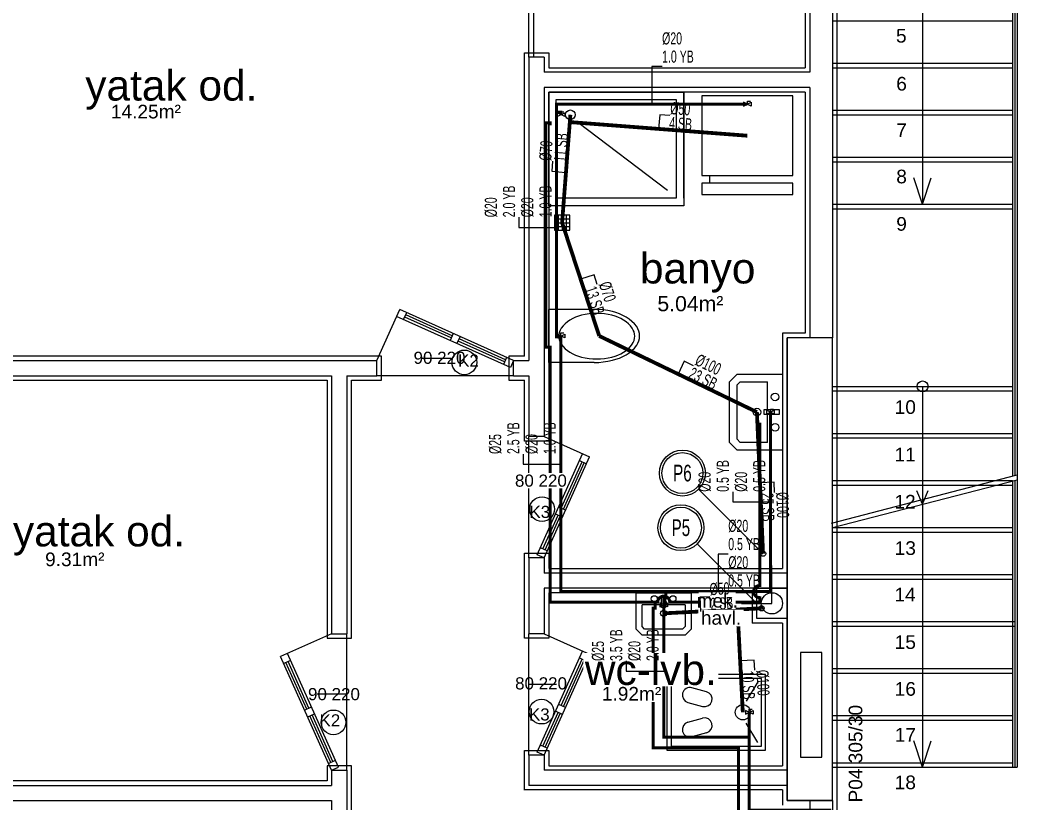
# Model space of a CAD drawing. Header units: centimetres. Extents: x -3962 to 30527, y -2 to 2802.
# Drawn here: x 13055 to 13712, y 1133 to 1649 of the extents above; entities that cross this region are included whole.
import ezdxf
from ezdxf.enums import TextEntityAlignment as Align

# ---------------------------------------------------------------- set-up
doc = ezdxf.new("R2010")
doc.units = ezdxf.units.CM
for name, pattern in [('BASMA HATTI', [31, 25, -6]), ('DASHED', [18, 12, -6]), ('PISSU HATTI', [26, 20, -6])]:
    doc.linetypes.add(name, pattern=pattern)
for name, color, linetype in [('MTY-PISSU-CAP', 211, 'CONTINUOUS'), ('MTY-PISSU-KOLON', 211, 'DASHED'), ('MTY-TEMIZSU-CAP', 101, 'CONTINUOUS'), ('MTY-VANA', 1, 'CONTINUOUS'), ('MTY-YUK-BIRIMI', 7, 'CONTINUOUS'), ('ROTAS-MIMARI', 8, 'CONTINUOUS'), ('ROTAS-MIMARI-KOLON', 8, 'CONTINUOUS'), ('ROTAS-MIMARI-YAZI', 8, 'CONTINUOUS'), ('ROTAS-PISSU-BORU-TAVANDAN', 6, 'PISSU HATTI'), ('ROTAS-PISSU-KOLONNO', 211, 'CONTINUOUS'), ('ROTAS-SICAKSU-BORU', 1, 'BASMA HATTI'), ('ROTAS-SOGUKSU-BORU', 5, 'CONTINUOUS'), ('ROTAS-TEFRIS', 15, 'CONTINUOUS')]:
    doc.layers.add(name, color=color, linetype=linetype)
doc.styles.add('ANOTATIVO', font='arial.ttf')
doc.styles.add('MTY_CAP', font='wturkce.SHX', dxfattribs={"width": 0.65, "height": 20})
doc.styles.add('MTYCAPLT', font='arial.ttf', dxfattribs={"width": 0.65, "height": 1})
doc.styles.add('ROTAS', font='arial.ttf')

# ---------------------------------------------------------------- blocks, each defined once
blk = doc.blocks.new('MTY-PIS SU CAP SB')
at = {"layer": 'MTY-PISSU-CAP'}
for p, q in [((0.833, 1.167), (0, 1.167)), ((0, 1.167), (0, 0))]:
    blk.add_line(p, q, dxfattribs=at)
at = {"layer": 'MTY-PISSU-CAP', "style": 'MTY_CAP', "width": 0.65}
blk.add_attdef('PSCP_001', (0.833, 1.29), '', height=1, dxfattribs=at)
at = {"layer": 'MTY-YUK-BIRIMI', "color": 211, "style": 'MTY_CAP', "width": 0.65}
blk.add_attdef('PS_001', (0.833, 0.066), '', height=1, dxfattribs=at)
blk = doc.blocks.new('MTY-PIS SU KOLON')
at = {"layer": 'MTY-PISSU-KOLON', "linetype": 'Continuous', "lineweight": -3}
blk.add_hatch(color=256, dxfattribs=at).paths.add_polyline_path([(-2.7, -0.1, 0.848135), (0, -0.1, -0.848135), (2.7, -0.1, 0.414214), (0, 2.6, 0.414214)])
blk.add_circle((0, 0), 3.5, dxfattribs=at)
blk = doc.blocks.new('MTY-KURESEL VANA')
at = {"layer": 'MTY-VANA'}
for p, q in [((0, 0), (0, 8)), ((0, 8), (8, 8))]:
    blk.add_line(p, q, dxfattribs=at)
blk.add_lwpolyline([(-10, 5), (-10, -5), (10, 5), (10, -5), (-10, 5)], dxfattribs=at)
at = {"layer": 'MTY-VANA', "style": 'MTYCAPLT', "width": 0.65}
blk.add_attdef('CAP', text='', height=10, dxfattribs=at).set_placement((-1.1, 0), align=Align.CENTER)
blk = doc.blocks.new('MTY-TEMIZ SU CAP MB')
at = {"layer": 'MTY-TEMIZSU-CAP'}
for p, q in [((0.833, 3.096), (0, 3.096)), ((0, 3.096), (0, 0))]:
    blk.add_line(p, q, dxfattribs=at)
at = {"layer": 'MTY-TEMIZSU-CAP', "style": 'MTY_CAP', "width": 0.65}
for tag, p in [('SOCP_001', (0.833, 4.917)), ('SCCP_001', (0.833, 1.917))]:
    blk.add_attdef(tag, p, '', height=1, dxfattribs=at)
at = {"layer": 'MTY-YUK-BIRIMI', "color": 101, "style": 'MTY_CAP', "width": 0.65}
for tag, p in [('SO_001', (0.833, 3.417)), ('SC_001', (0.833, 0.417))]:
    blk.add_attdef(tag, p, '', height=1, dxfattribs=at)
blk = doc.blocks.new('MTY-KOLON NO PIS SU')
at = {"color": 6, "linetype": 'Continuous', "ltscale": 100}
blk.add_circle((0, 0), 27.5, dxfattribs=at)
at = {"color": 7, "linetype": 'Continuous', "ltscale": 100}
blk.add_circle((0, 0), 24.5, dxfattribs=at)
at = {"style": 'ANOTATIVO', "width": 0.65}
blk.add_attdef('K', text='', height=20, dxfattribs=at).set_placement((0, 0), align=Align.MIDDLE_CENTER)

msp = doc.modelspace()

# ---------------------------------------------------------------- linework, layer by layer
at = {"layer": 'ROTAS-MIMARI'}
for p, q in [((13650.07, 1774.24), (13650.07, 1527.24)), ((13709.32, 1774.24), (13709.32, 1348.07)), ((13710.82, 1774.24), (13710.82, 1348.46)), ((13712.32, 1774.24), (13712.32, 1345.75)), ((13575.82, 1689.24), (13575.82, 1614.24)), ((13590.82, 1689.24), (13590.82, 1439.24)), ((13593.82, 1474.24), (13593.82, 1689.24)), ((13572.82, 1686.24), (13572.82, 1617.24)), ((13390.82, 1624.1), (13390.82, 1670.92)), ((13393.82, 1670.92), (13393.82, 1624.1)), ((13590.82, 1648.24), (13709.32, 1648.24)), ((13387.82, 1427.24), (13387.82, 1627.1)), ((13387.82, 1627.1), (13403.82, 1627.1)), ((13390.82, 1624.1), (13390.82, 1424.24)), ((13400.82, 1624.1), (13390.82, 1624.1)), ((13393.82, 1624.1), (13390.82, 1624.1)), ((13400.82, 1624.1), (13400.82, 1614.24)), ((13403.82, 1627.1), (13403.82, 1617.24)), ((13403.82, 1617.24), (13572.82, 1617.24)), ((13590.82, 1620.24), (13709.32, 1620.24)), ((13590.82, 1617.24), (13709.32, 1617.24)), ((13575.82, 1614.24), (13400.82, 1614.24)), ((13575.82, 1604.24), (13400.82, 1604.24)), ((13400.82, 1604.24), (13400.82, 1374.24)), ((13575.82, 1604.24), (13575.82, 1439.24)), ((13572.82, 1601.24), (13403.82, 1601.24)), ((13403.82, 1601.24), (13403.82, 1371.24)), ((13492.82, 1531.24), (13492.82, 1601.24)), ((13572.82, 1601.24), (13572.82, 1442.24)), ((13590.82, 1589.24), (13709.32, 1589.24)), ((13590.82, 1586.24), (13709.32, 1586.24)), ((13590.82, 1558.24), (13709.32, 1558.24)), ((13590.82, 1555.24), (13709.32, 1555.24)), ((13650.07, 1527.24), (13644.34, 1544.76)), ((13650.07, 1527.24), (13655.81, 1544.76)), ((13590.82, 1527.24), (13709.32, 1527.24)), ((13590.82, 1524.24), (13709.32, 1524.24)), ((13417.63, 1520.1), (13407.63, 1520.1)), ((13407.63, 1520.1), (13407.63, 1510.1)), ((13407.63, 1517.63), (13417.63, 1517.63)), ((13410.09, 1520.1), (13410.09, 1510.1)), ((13412.71, 1520.1), (13412.71, 1510.1)), ((13415.33, 1520.1), (13415.33, 1510.1)), ((13417.63, 1510.1), (13417.63, 1520.1)), ((13407.63, 1515.1), (13417.63, 1515.1)), ((13407.63, 1512.57), (13417.63, 1512.57)), ((13407.63, 1510.1), (13417.63, 1510.1)), ((13593.82, 1414.24), (13593.82, 1474.24)), ((13290.58, 1424.24), (13305.7, 1457.88)), ((13378.53, 1419.68), (13303.65, 1453.32)), ((13380.58, 1424.24), (13305.7, 1457.88)), ((13308.21, 1451.27), (13310.26, 1455.83)), ((13339.54, 1439.16), (13308.94, 1452.91)), ((13340.19, 1440.6), (13309.59, 1454.35)), ((13433.7, 1457.98), (13403.77, 1457.98)), ((13403.77, 1457.98), (13403.77, 1422.94)), ((13340.86, 1442.08), (13338.81, 1437.52)), ((13345.42, 1440.03), (13343.37, 1435.47)), ((13375.35, 1424.8), (13344.75, 1438.55)), ((13557.82, 1442.24), (13557.82, 1287.24)), ((13572.82, 1442.24), (13557.82, 1442.24)), ((13374.7, 1423.36), (13344.1, 1437.11)), ((13293.58, 1427.24), (12933.82, 1427.24)), ((13293.58, 1411.24), (13293.58, 1427.24)), ((13320.33, 1425.87), (13339.65, 1425.87)), ((13376.02, 1426.29), (13373.97, 1421.72)), ((13387.82, 1427.24), (13377.58, 1427.24)), ((13377.58, 1427.24), (13377.58, 1411.24)), ((12930.82, 1424.24), (13290.58, 1424.24)), ((13290.58, 1414.24), (13290.58, 1424.24)), ((13380.58, 1424.24), (13378.53, 1419.68)), ((13380.58, 1424.24), (13390.82, 1424.24)), ((13380.58, 1414.24), (13380.58, 1424.24)), ((13433.7, 1422.98), (13403.81, 1422.98)), ((12930.82, 1414.24), (13260.82, 1414.24)), ((13260.82, 1414.24), (13260.82, 1244.24)), ((13270.82, 1414.24), (13290.58, 1414.24)), ((13270.82, 1414.24), (13270.82, 1244.24)), ((13380.58, 1414.24), (13290.58, 1414.24)), ((13380.58, 1414.24), (13390.82, 1414.24)), ((13390.82, 1414.24), (13390.82, 1374.24)), ((13593.82, 1189.24), (13593.82, 1414.24)), ((12933.82, 1411.24), (13257.82, 1411.24)), ((13257.82, 1411.24), (13257.82, 1241.24)), ((13273.82, 1241.24), (13273.82, 1411.24)), ((13273.82, 1411.24), (13293.58, 1411.24)), ((13377.58, 1411.24), (13387.82, 1411.24)), ((13387.82, 1371.24), (13387.82, 1411.24)), ((13590.82, 1407.24), (13709.32, 1407.24)), ((13650.07, 1407.24), (13650.07, 1329.6)), ((13590.82, 1404.24), (13709.32, 1404.24)), ((13400.82, 1374.24), (13390.82, 1374.24)), ((13390.82, 1294.24), (13390.82, 1374.24)), ((13400.82, 1374.24), (13430.73, 1360.8)), ((13590.82, 1376.24), (13709.32, 1376.24)), ((13590.82, 1373.24), (13709.32, 1373.24)), ((13403.82, 1371.24), (13387.82, 1371.24)), ((13396.26, 1296.29), (13426.17, 1362.85)), ((13400.82, 1294.24), (13430.73, 1360.8)), ((13412.01, 1326.95), (13425.76, 1357.55)), ((13413.45, 1326.3), (13427.2, 1356.9)), ((13424.12, 1358.29), (13428.68, 1356.24)), ((13590.07, 1317.14), (13712.32, 1348.85)), ((13408.94, 1345.49), (13390.82, 1345.49)), ((13590.82, 1314.24), (13712.32, 1345.75)), ((13590.82, 1345.24), (13709.32, 1345.24)), ((13590.82, 1342.24), (13709.32, 1342.24)), ((13709.32, 1345.24), (13709.32, 1156.24)), ((13710.82, 1345.36), (13710.82, 1156.24)), ((13712.32, 1345.75), (13712.32, 1156.24)), ((13650.07, 1329.6), (13646.21, 1338.51)), ((13650.07, 1329.6), (13653.72, 1338.57)), ((13414.93, 1325.64), (13410.37, 1327.69)), ((13650.07, 1329.6), (13650.07, 1156.24)), ((13399.95, 1300.11), (13409.96, 1322.39)), ((13401.39, 1299.46), (13411.4, 1321.74)), ((13412.89, 1321.08), (13408.32, 1323.13)), ((13590.82, 1314.24), (13709.32, 1314.24)), ((13590.82, 1311.24), (13709.32, 1311.24)), ((13402.87, 1298.8), (13398.31, 1300.85)), ((13387.82, 1241.24), (13387.82, 1297.24)), ((13387.82, 1297.24), (13403.82, 1297.24)), ((13390.82, 1294.24), (13390.82, 1244.24)), ((13400.82, 1294.24), (13390.82, 1294.24)), ((13400.82, 1294.24), (13396.26, 1296.29)), ((13400.82, 1294.24), (13400.82, 1284.24)), ((13403.82, 1297.24), (13403.82, 1287.24)), ((13550.82, 1264.24), (13550.82, 1289.24)), ((13560.82, 1284.24), (13400.82, 1284.24)), ((13403.82, 1287.24), (13557.82, 1287.24)), ((13590.82, 1283.24), (13709.32, 1283.24)), ((13590.82, 1280.24), (13709.32, 1280.24)), ((13560.82, 1274.24), (13400.82, 1274.24)), ((13400.82, 1274.24), (13400.82, 1244.24)), ((13537.82, 1271.24), (13403.82, 1271.24)), ((13403.82, 1271.24), (13403.82, 1241.24)), ((13461.34, 1271.24), (13497.6, 1271.24)), ((13461.34, 1247.24), (13461.34, 1271.24)), ((13478.13, 1261.41), (13478.13, 1269.41)), ((13478.13, 1269.41), (13480.81, 1269.41)), ((13480.81, 1269.41), (13480.81, 1261.41)), ((13497.6, 1271.24), (13497.6, 1247.24)), ((13537.82, 1271.24), (13537.82, 1251.24)), ((13540.82, 1274.24), (13560.82, 1274.24)), ((13540.82, 1254.24), (13540.82, 1274.24)), ((13560.82, 1274.24), (13560.82, 1254.24)), ((13478.13, 1263.24), (13465.34, 1263.24)), ((13465.34, 1248.89), (13465.34, 1263.24)), ((13480.81, 1261.41), (13478.13, 1261.41)), ((13493.6, 1263.24), (13480.81, 1263.24)), ((13493.6, 1263.24), (13493.6, 1248.89)), ((13530.82, 1264.24), (13550.82, 1264.24)), ((13466.99, 1247.24), (13465.34, 1248.89)), ((13493.6, 1248.89), (13491.94, 1247.24)), ((13557.82, 1251.24), (13537.82, 1251.24)), ((13560.82, 1254.24), (13540.82, 1254.24)), ((13557.82, 1251.24), (13557.82, 1212.24)), ((13590.82, 1252.24), (13710.82, 1252.24)), ((13590.82, 1249.24), (13710.82, 1249.24)), ((13260.82, 1244.24), (13227.18, 1229.12)), ((13260.82, 1244.24), (13270.82, 1244.24)), ((13270.82, 1154.24), (13270.82, 1244.24)), ((13400.82, 1244.24), (13390.82, 1244.24)), ((13390.82, 1164.24), (13390.82, 1244.24)), ((13400.82, 1244.24), (13430.73, 1230.8)), ((13465.34, 1243.24), (13461.34, 1247.24)), ((13493.6, 1243.24), (13465.34, 1243.24)), ((13491.94, 1247.24), (13466.99, 1247.24)), ((13497.6, 1247.24), (13493.6, 1243.24)), ((13257.82, 1241.24), (13273.82, 1241.24)), ((13403.82, 1241.24), (13387.82, 1241.24)), ((13260.82, 1154.24), (13227.18, 1229.12)), ((13265.39, 1156.29), (13231.74, 1231.17)), ((13396.26, 1166.29), (13426.17, 1232.85)), ((13400.82, 1164.24), (13430.73, 1230.8)), ((13424.12, 1228.29), (13428.68, 1226.24)), ((13233.79, 1226.61), (13229.23, 1224.56)), ((13244.46, 1194.62), (13230.71, 1225.22)), ((13245.9, 1195.27), (13232.15, 1225.87)), ((13412.01, 1196.95), (13425.76, 1227.55)), ((13413.45, 1196.3), (13427.2, 1226.9)), ((13481.67, 1217.46), (13481.67, 1167.46)), ((13546.67, 1217.46), (13481.67, 1217.46)), ((13546.67, 1167.46), (13546.67, 1217.46)), ((13590.82, 1221.24), (13709.32, 1221.24)), ((13590.82, 1218.24), (13709.32, 1218.24)), ((13408.96, 1210.86), (13390.85, 1210.86)), ((13484.46, 1214.68), (13484.46, 1170.24)), ((13543.89, 1214.68), (13484.46, 1214.68)), ((13507.8, 1205.99), (13498.14, 1208.58)), ((13541.67, 1212.46), (13533.9, 1199.71)), ((13543.89, 1170.24), (13543.89, 1214.68)), ((13557.82, 1212.24), (13557.82, 1157.26)), ((13251.25, 1204.52), (13270.82, 1204.52)), ((13242.98, 1193.96), (13247.54, 1196.01)), ((13414.93, 1195.64), (13410.37, 1197.69)), ((13495.55, 1198.92), (13505.21, 1196.34)), ((13245.03, 1189.4), (13249.59, 1191.45)), ((13260.26, 1159.46), (13246.51, 1190.06)), ((13261.7, 1160.11), (13247.95, 1190.71)), ((13399.95, 1170.11), (13409.96, 1192.39)), ((13401.39, 1169.46), (13411.4, 1191.74)), ((13412.89, 1191.08), (13408.32, 1193.13)), ((13590.82, 1190.24), (13709.32, 1190.24)), ((13593.82, 1134.24), (13593.82, 1189.24)), ((13495.55, 1185.99), (13505.21, 1188.58)), ((13541.67, 1172.46), (13533.9, 1185.28)), ((13590.82, 1187.24), (13709.32, 1187.24)), ((13507.8, 1178.92), (13498.14, 1176.34)), ((13402.87, 1168.8), (13398.31, 1170.85)), ((13484.46, 1170.24), (13543.89, 1170.24)), ((13650.07, 1156.24), (13644.34, 1173.76)), ((13650.07, 1156.24), (13655.81, 1173.76)), ((13387.82, 1141.24), (13387.82, 1167.24)), ((13387.82, 1167.24), (13403.82, 1167.24)), ((13390.82, 1164.24), (13390.82, 1144.24)), ((13400.82, 1164.24), (13390.82, 1164.24)), ((13400.82, 1164.24), (13396.26, 1166.29)), ((13400.82, 1164.24), (13400.82, 1154.24)), ((13403.82, 1167.24), (13403.82, 1157.24)), ((13481.67, 1167.46), (13546.67, 1167.46)), ((13273.82, 1157.24), (13257.82, 1157.24)), ((13257.82, 1157.24), (13257.82, 1152.24)), ((13258.78, 1158.8), (13263.34, 1160.85)), ((13260.82, 1154.24), (13265.39, 1156.29)), ((13273.82, 1149.24), (13273.82, 1157.24)), ((13403.82, 1157.26), (13557.82, 1157.26)), ((13590.82, 1159.24), (13709.32, 1159.24)), ((13590.82, 1156.24), (13710.82, 1156.24)), ((13709.32, 1156.24), (13712.32, 1156.24)), ((13709.32, 1156.24), (13712.32, 1156.24)), ((13257.82, 1152.24), (13257.82, 1147.24)), ((13260.82, 1154.24), (13260.82, 1144.24)), ((13260.82, 1154.24), (13270.82, 1154.24)), ((13270.82, 1154.24), (13270.82, 1124.24)), ((13560.82, 1154.26), (13400.82, 1154.26)), ((12935.82, 1144.24), (13260.82, 1144.24)), ((13257.82, 1147.24), (12938.82, 1147.24)), ((13273.82, 1134.24), (13273.82, 1149.24)), ((13560.82, 1144.26), (13390.82, 1144.26)), ((13557.82, 1141.26), (13387.82, 1141.26)), ((13557.82, 1141.26), (13557.82, 1131.24)), ((12935.82, 1134.24), (13260.82, 1134.24)), ((13260.82, 1134.24), (13260.82, 1124.24)), ((13273.82, 1121.24), (13273.82, 1134.24)), ((13575.82, 1134.24), (13575.82, 1104.24)), ((13590.82, 1134.24), (13590.82, 1104.24)), ((13593.82, 1101.24), (13593.82, 1134.24))]:
    msp.add_line(p, q, dxfattribs=at)
for points in [[(13403.82, 1601.24), (13492.82, 1601.24), (13492.82, 1526.24), (13403.82, 1526.24), (13403.82, 1601.24)], [(13408.82, 1596.24), (13487.82, 1596.24), (13487.82, 1531.24), (13408.82, 1531.24), (13408.82, 1596.24)], [(13564.66, 1598.61), (13504.66, 1598.61), (13504.66, 1546.26), (13564.66, 1546.26), (13564.66, 1598.61)], [(13482.09, 1536.24), (13423.09, 1581.24)], [(13509.66, 1546.26), (13509.66, 1541.26)], [(13564.66, 1541.26), (13504.66, 1541.26), (13504.66, 1533.61), (13564.66, 1533.61), (13564.66, 1541.26)], [(13425.44, 1454.09), (13423.44, 1453.51), (13421.5, 1452.79), (13419.61, 1451.92), (13417.78, 1450.92)], [(13435.46, 1455.31), (13432.93, 1455.24), (13430.41, 1455.01), (13427.92, 1454.62), (13425.44, 1454.09)], [(13445.74, 1456.54), (13442.77, 1457.17), (13439.76, 1457.62), (13436.74, 1457.89), (13433.7, 1457.98)], [(13445.48, 1454.09), (13443, 1454.62), (13440.5, 1455.01), (13437.99, 1455.24), (13435.46, 1455.31)], [(13453.14, 1450.92), (13451.31, 1451.92), (13449.42, 1452.79), (13447.48, 1453.51), (13445.48, 1454.09)], [(13454.91, 1452.85), (13452.73, 1454.02), (13450.46, 1455.03), (13448.13, 1455.87), (13445.74, 1456.54)], [(13461.75, 1446.6), (13460.3, 1448.43), (13458.66, 1450.09), (13456.87, 1451.57), (13454.91, 1452.85)], [(13412.11, 1445.59), (13411.4, 1444.38), (13410.88, 1443.08), (13410.57, 1441.72), (13410.46, 1440.31)], [(13417.78, 1450.92), (13416.16, 1449.82), (13414.66, 1448.56), (13413.3, 1447.15), (13412.11, 1445.59)], [(13458.81, 1445.59), (13457.61, 1447.15), (13456.26, 1448.56), (13454.76, 1449.82), (13453.14, 1450.92)], [(13460.46, 1440.31), (13460.35, 1441.72), (13460.04, 1443.08), (13459.52, 1444.38), (13458.81, 1445.59)], [(13463.7, 1440.48), (13463.57, 1442.11), (13463.2, 1443.69), (13462.59, 1445.2), (13461.75, 1446.6)], [(13410.46, 1440.31), (13410.57, 1438.91), (13410.88, 1437.55), (13411.4, 1436.25), (13412.11, 1435.03)], [(13458.81, 1435.03), (13459.52, 1436.25), (13460.04, 1437.55), (13460.35, 1438.91), (13460.46, 1440.31)], [(13461.75, 1434.35), (13462.59, 1435.76), (13463.2, 1437.26), (13463.57, 1438.85), (13463.7, 1440.48)], [(13590.82, 1439.24), (13560.82, 1439.24)], [(13560.82, 1134.24), (13560.82, 1439.24)], [(13590.82, 1134.24), (13590.82, 1439.24)], [(13412.11, 1435.03), (13413.3, 1433.48), (13414.66, 1432.07), (13416.16, 1430.8), (13417.78, 1429.71)], [(13453.14, 1429.71), (13454.76, 1430.8), (13456.26, 1432.07), (13457.61, 1433.48), (13458.81, 1435.03)], [(13454.91, 1428.1), (13456.87, 1429.39), (13458.66, 1430.86), (13460.3, 1432.52), (13461.75, 1434.35)], [(13417.78, 1429.71), (13419.61, 1428.7), (13421.5, 1427.84), (13423.44, 1427.12), (13425.44, 1426.54)], [(13425.44, 1426.54), (13427.92, 1426), (13430.41, 1425.62), (13432.93, 1425.39), (13435.46, 1425.31)], [(13435.46, 1425.31), (13437.99, 1425.39), (13440.5, 1425.62), (13443, 1426), (13445.48, 1426.54)], [(13445.48, 1426.54), (13447.48, 1427.12), (13449.42, 1427.84), (13451.31, 1428.7), (13453.14, 1429.71)], [(13445.74, 1424.41), (13448.13, 1425.08), (13450.46, 1425.92), (13452.73, 1426.93), (13454.91, 1428.1)], [(13433.7, 1422.98), (13436.74, 1423.07), (13439.76, 1423.34), (13442.77, 1423.79), (13445.74, 1424.41)], [(13557.92, 1415.27), (13557.92, 1365.27), (13527.92, 1365.27), (13522.92, 1370.27), (13522.92, 1410.27), (13527.92, 1415.27), (13557.92, 1415.27)], [(13547.92, 1370.27), (13529.99, 1370.27), (13527.92, 1372.35), (13527.92, 1408.2), (13529.99, 1410.27), (13547.92, 1410.27)], [(13547.92, 1392.08), (13547.92, 1410.27)], [(13555.64, 1388.73), (13545.64, 1388.73), (13545.64, 1392.08), (13555.64, 1392.08), (13555.64, 1388.73)], [(13547.92, 1370.27), (13547.92, 1388.73)], [(13498.14, 1208.58), (13497.17, 1208.74), (13496.19, 1208.71), (13495.24, 1208.49), (13494.34, 1208.08), (13493.54, 1207.51), (13492.88, 1206.8), (13492.36, 1205.97), (13492.01, 1205.05)], [(13492.01, 1205.05), (13491.89, 1203.07), (13492.51, 1201.25), (13493.77, 1199.81), (13495.55, 1198.92)], [(13505.21, 1196.34), (13507.19, 1196.21), (13509, 1196.83), (13510.45, 1198.09), (13511.33, 1199.87), (13511.46, 1201.85), (13510.83, 1203.67), (13509.58, 1205.11), (13507.8, 1205.99)], [(13495.55, 1185.99), (13493.77, 1185.11), (13492.51, 1183.67), (13491.89, 1181.85), (13492.01, 1179.87)], [(13507.8, 1178.92), (13509.58, 1179.81), (13510.83, 1181.25), (13511.46, 1183.07), (13511.33, 1185.05), (13510.45, 1186.83), (13509, 1188.08), (13507.19, 1188.71), (13505.21, 1188.58)], [(13492.01, 1179.87), (13492.36, 1178.95), (13492.88, 1178.12), (13493.54, 1177.41), (13494.34, 1176.83), (13495.24, 1176.43), (13496.19, 1176.21), (13497.17, 1176.18), (13498.14, 1176.34)], [(13590.82, 1134.24), (13560.82, 1134.24)]]:
    msp.add_lwpolyline(points, dxfattribs=at)
for centre, radius in [((13418.09, 1586.24), 3.16), ((13348.25, 1423.03), 8.14), ((13650.07, 1407.24), 3.6), ((13552.92, 1400.27), 2.52), ((13540.96, 1390.27), 2.52), ((13552.92, 1380.27), 2.52), ((13399.42, 1326.36), 8.14), ((13473.34, 1267.24), 2.02), ((13485.6, 1267.24), 2.02), ((13550.82, 1264.24), 7), ((13479.57, 1257.67), 2.02), ((13399.08, 1192.9), 8.14), ((13531.67, 1192.46), 5), ((13262.03, 1185.82), 8.14)]:
    msp.add_circle(centre, radius, dxfattribs=at)
at = {"layer": 'ROTAS-MIMARI-KOLON'}
for points in [[(13590.82, 1439.24), (13560.82, 1439.24), (13560.82, 1134.24), (13590.82, 1134.24), (13590.82, 1439.24)], [(13583.63, 1162.84), (13583.63, 1231.81), (13569.66, 1231.81), (13569.66, 1162.84), (13583.63, 1162.84)]]:
    msp.add_lwpolyline(points, dxfattribs=at)
at = {"layer": 'ROTAS-PISSU-BORU-TAVANDAN', "const_width": 2.5}
for points in [[(13418.09, 1586.24), (13417.72, 1581.42)], [(13417.72, 1581.42), (13412.63, 1515.1)], [(13534.66, 1572.43), (13417.72, 1581.42)], [(13412.63, 1515.1), (13437.08, 1440.48)], [(13437.08, 1440.48), (13540.96, 1390.27)], [(13540.96, 1390.27), (13545, 1297)], [(13479.57, 1257.67), (13528.17, 1260.18)], [(13528.17, 1260.18), (13544, 1261)], [(13531.67, 1192.46), (13528.17, 1260.18)]]:
    msp.add_lwpolyline(points, dxfattribs=at)
at = {"layer": 'ROTAS-PISSU-KOLONNO'}
for p, q in [((13542.17, 1299.83), (13502.57, 1339.43)), ((13541.17, 1263.83), (13501.57, 1303.43))]:
    msp.add_line(p, q, dxfattribs=at)
at = {"layer": 'ROTAS-SICAKSU-BORU', "const_width": 2}
for points in [[(13474, 1265), (13404.83, 1265), (13404.83, 1433), (13402, 1433), (13402, 1577), (13402, 1581), (13404.83, 1581), (13404.83, 1579.24)], [(13542.83, 1348.4), (13542.83, 1383.28)], [(13474, 1265), (13475.57, 1265), (13475.71, 1266.04), (13476.11, 1267), (13476.74, 1267.83), (13477.57, 1268.46), (13478.53, 1268.86), (13479.57, 1269), (13480.61, 1268.86), (13481.57, 1268.46), (13482.4, 1267.83), (13483.03, 1267), (13483.43, 1266.04), (13483.57, 1265), (13542.83, 1265), (13542.83, 1268), (13541.79, 1268.14), (13540.82, 1268.54), (13540, 1269.18), (13539.36, 1270), (13538.96, 1270.97), (13538.83, 1272), (13538.96, 1273.04), (13539.36, 1274), (13540, 1274.83), (13540.82, 1275.47), (13541.79, 1275.87), (13542.83, 1276), (13542.83, 1346.08)], [(13528.89, 1121), (13528.89, 1169), (13472.57, 1169), (13472.57, 1256.24), (13472.57, 1261), (13474, 1261), (13474, 1265)]]:
    msp.add_lwpolyline(points, dxfattribs=at)
at = {"layer": 'ROTAS-SOGUKSU-BORU', "const_width": 2}
for points in [[(13409, 1588), (13409, 1593.24), (13534.67, 1593.24)], [(13409, 1588), (13411.82, 1588), (13411.82, 1586.24)], [(13411.82, 1440), (13409, 1440), (13409, 1584), (13409, 1588)], [(13411.82, 1440), (13411.82, 1440.48)], [(13411.82, 1440), (13411.82, 1272), (13481, 1272)], [(13481, 1272), (13549.82, 1272), (13549.82, 1390.27)], [(13535.89, 1176), (13479.57, 1176), (13479.57, 1263.24), (13479.57, 1268), (13481, 1268), (13481, 1272)], [(13535.89, 1176), (13535.89, 1192.46)], [(13589, 1044), (13589, 1128), (13535.89, 1128), (13535.89, 1176)]]:
    msp.add_lwpolyline(points, dxfattribs=at)

# ---------------------------------------------------------------- block references
at = {"layer": 'ROTAS-PISSU-KOLONNO'}
ref = msp.add_blockref('MTY-KOLON NO PIS SU', (13491.88, 1350.12), dxfattribs=dict(at, xscale=0.55, yscale=0.55))
ref.add_attrib('K', 'P6', dxfattribs={"height": 11, "style": 'ANOTATIVO', "width": 0.65}).set_placement((13491.88, 1350.12), align=Align.MIDDLE_CENTER)
ref = msp.add_blockref('MTY-KOLON NO PIS SU', (13490.88, 1314.12), dxfattribs=dict(at, xscale=0.55, yscale=0.55))
ref.add_attrib('K', 'P5', dxfattribs={"height": 11, "style": 'ANOTATIVO', "width": 0.65}).set_placement((13490.88, 1314.12), align=Align.MIDDLE_CENTER)
at = {"layer": 'ROTAS-TEFRIS'}
ref = msp.add_blockref('MTY-TEMIZ SU CAP MB', (13471.83, 1593.24), dxfattribs=dict(at, xscale=8, yscale=8))
ref.add_attrib('SO_001', '1.0 YB', (13478.5, 1620.57), dxfattribs={"color": 101, "height": 8, "style": 'MTY_CAP', "width": 0.65})
ref.add_attrib('SOCP_001', 'Ø20', (13478.5, 1632.57), dxfattribs={"height": 8, "style": 'MTY_CAP', "width": 0.65})
ref = msp.add_blockref('MTY-PIS SU CAP SB', (13476.19, 1576.92), dxfattribs=dict(at, xscale=8, yscale=8, rotation=-4.392046349340035))
ref.add_attrib('PSCP_001', 'Ø50', (13483.63, 1586.7), dxfattribs={"height": 8, "rotation": 355.60795, "style": 'MTY_CAP', "width": 0.65})
ref.add_attrib('PS_001', '4 SB', (13482.88, 1576.94), dxfattribs={"color": 211, "height": 8, "rotation": 355.60795, "style": 'MTY_CAP', "width": 0.65})
for name, p, xscale, yscale in [('MTY-KURESEL VANA', (13534.66, 1593.24), 0.25, 0.25), ('MTY-KURESEL VANA', (13411.82, 1586.24), 0.25, 0.25), ('MTY-KURESEL VANA', (13411.82, 1440.48), 0.25, 0.25), ('MTY-KURESEL VANA', (13549.82, 1390.27), 0.25, 0.25), ('MTY-PIS SU KOLON', (13545, 1297), 0.5, 0.5), ('MTY-KURESEL VANA', (13479.57, 1263.24), 0.25, 0.25), ('MTY-PIS SU KOLON', (13544, 1261), 0.5, 0.5), ('MTY-KURESEL VANA', (13535.89, 1192.46), 0.25, 0.25)]:
    msp.add_blockref(name, p, dxfattribs=dict(at, xscale=xscale, yscale=yscale))
ref = msp.add_blockref('MTY-PIS SU CAP SB', (13415.17, 1548.26), dxfattribs=dict(at, xscale=8, yscale=8, rotation=85.60795365067335))
ref.add_attrib('PSCP_001', 'Ø70', (13405.4, 1555.7), dxfattribs={"height": 8, "rotation": 85.60795, "style": 'MTY_CAP', "width": 0.65})
ref.add_attrib('PS_001', '11 SB', (13415.16, 1554.95), dxfattribs={"color": 211, "height": 8, "rotation": 85.60795, "style": 'MTY_CAP', "width": 0.65})
ref = msp.add_blockref('MTY-TEMIZ SU CAP MB', (13409, 1512), dxfattribs=dict(at, xscale=8, yscale=8, rotation=90))
ref.add_attrib('SCCP_001', 'Ø20', (13393.67, 1518.67), dxfattribs={"height": 8, "rotation": 90, "style": 'MTY_CAP', "width": 0.65})
ref.add_attrib('SC_001', '1.0 YB', (13405.67, 1518.67), dxfattribs={"color": 101, "height": 8, "rotation": 90, "style": 'MTY_CAP', "width": 0.65})
ref.add_attrib('SO_001', '2.0 YB', (13381.67, 1518.67), dxfattribs={"color": 101, "height": 8, "rotation": 90, "style": 'MTY_CAP', "width": 0.65})
ref.add_attrib('SOCP_001', 'Ø20', (13369.67, 1518.67), dxfattribs={"height": 8, "rotation": 90, "style": 'MTY_CAP', "width": 0.65})
ref = msp.add_blockref('MTY-PIS SU CAP SB', (13424.85, 1477.79), dxfattribs=dict(at, xscale=8, yscale=8, rotation=-71.85675387407275))
ref.add_attrib('PSCP_001', 'Ø70', (13436.73, 1474.67), dxfattribs={"height": 8, "rotation": 288.14325, "style": 'MTY_CAP', "width": 0.65})
ref.add_attrib('PS_001', '13 SB', (13427.43, 1471.62), dxfattribs={"color": 211, "height": 8, "rotation": 288.14325, "style": 'MTY_CAP', "width": 0.65})
ref = msp.add_blockref('MTY-PIS SU CAP SB', (13489.02, 1415.38), dxfattribs=dict(at, xscale=8, yscale=8, rotation=-25.79332988383236))
ref.add_attrib('PSCP_001', 'Ø100', (13499.51, 1421.77), dxfattribs={"height": 8, "rotation": 334.20667, "style": 'MTY_CAP', "width": 0.65})
ref.add_attrib('PS_001', '23 SB', (13495.25, 1412.95), dxfattribs={"color": 211, "height": 8, "rotation": 334.20667, "style": 'MTY_CAP', "width": 0.65})
ref = msp.add_blockref('MTY-TEMIZ SU CAP MB', (13411.82, 1356), dxfattribs=dict(at, xscale=8, yscale=8, rotation=90))
ref.add_attrib('SCCP_001', 'Ø20', (13396.49, 1362.67), dxfattribs={"height": 8, "rotation": 90, "style": 'MTY_CAP', "width": 0.65})
ref.add_attrib('SC_001', '1.0 YB', (13408.49, 1362.67), dxfattribs={"color": 101, "height": 8, "rotation": 90, "style": 'MTY_CAP', "width": 0.65})
ref.add_attrib('SO_001', '2.5 YB', (13384.49, 1362.67), dxfattribs={"color": 101, "height": 8, "rotation": 90, "style": 'MTY_CAP', "width": 0.65})
ref.add_attrib('SOCP_001', 'Ø25', (13372.49, 1362.67), dxfattribs={"height": 8, "rotation": 90, "style": 'MTY_CAP', "width": 0.65})
ref = msp.add_blockref('MTY-TEMIZ SU CAP MB', (13549.82, 1331.14), dxfattribs=dict(at, xscale=8, yscale=8, rotation=90))
ref.add_attrib('SCCP_001', 'Ø20', (13534.49, 1337.8), dxfattribs={"height": 8, "rotation": 90, "style": 'MTY_CAP', "width": 0.65})
ref.add_attrib('SC_001', '0.5 YB', (13546.49, 1337.8), dxfattribs={"color": 101, "height": 8, "rotation": 90, "style": 'MTY_CAP', "width": 0.65})
ref.add_attrib('SO_001', '0.5 YB', (13522.49, 1337.8), dxfattribs={"color": 101, "height": 8, "rotation": 90, "style": 'MTY_CAP', "width": 0.65})
ref.add_attrib('SOCP_001', 'Ø20', (13510.49, 1337.8), dxfattribs={"height": 8, "rotation": 90, "style": 'MTY_CAP', "width": 0.65})
ref = msp.add_blockref('MTY-PIS SU CAP SB', (13542.98, 1343.64), dxfattribs=dict(at, xscale=8, yscale=8, rotation=-87.5210462078628))
ref.add_attrib('PSCP_001', 'Ø100', (13553.58, 1337.42), dxfattribs={"height": 8, "rotation": 272.47895, "style": 'MTY_CAP', "width": 0.65})
ref.add_attrib('PS_001', '25 SB', (13543.79, 1337), dxfattribs={"color": 211, "height": 8, "rotation": 272.47895, "style": 'MTY_CAP', "width": 0.65})
ref = msp.add_blockref('MTY-PIS SU CAP SB', (13529.92, 1226.32), dxfattribs=dict(at, xscale=8, yscale=8, rotation=-87.04205361649123))
ref.add_attrib('PSCP_001', 'Ø100', (13540.57, 1220.2), dxfattribs={"height": 8, "rotation": 272.95795, "style": 'MTY_CAP', "width": 0.65})
ref.add_attrib('PS_001', '10 SB', (13530.79, 1219.69), dxfattribs={"color": 211, "height": 8, "rotation": 272.95795, "style": 'MTY_CAP', "width": 0.65})

# ---------------------------------------------------------------- texts
at = {"layer": 'ROTAS-MIMARI-YAZI', "style": 'ROTAS'}
for s, height, p in [('5', 9, (13636.07, 1638.33)), ('yatak od.', 20, (13155.23, 1605.59)), ('6', 9, (13636.23, 1606.7)), ('14.25m²', 9, (13138.46, 1588.31)), ('7', 9, (13636.23, 1576.08)), ('8', 9, (13636.25, 1545.55)), ('9', 9, (13636.23, 1514.31)), ('banyo', 20, (13501.92, 1485.08)), ('5.04m²', 10, (13497.13, 1461.75)), ('90 220', 8, (13331.88, 1426.09)), ('K2', 8, (13350.93, 1424.3)), ('10', 9, (13638.7, 1393.6)), ('11', 9, (13638.54, 1362.28)), ('12', 9, (13638.54, 1331.23)), ('K3', 8, (13397.93, 1324.52)), ('yatak od.', 20, (13107.58, 1311.79)), ('13', 9, (13638.7, 1300.67)), ('9.31m²', 9, (13091.64, 1293.26)), ('14', 9, (13638.54, 1269.99)), ('15', 9, (13638.7, 1238.7)), ('80 220', 8, (13398.76, 1211.54)), ('16', 9, (13638.7, 1207.87)), ('90 220', 8, (13262.35, 1204.43)), ('K2', 8, (13259.65, 1187.14)), ('K3', 8, (13397.59, 1191.05)), ('17', 9, (13638.73, 1177.58)), ('18', 9, (13638.7, 1146.28))]:
    msp.add_text(s, height=height, dxfattribs=at).set_placement(p, align=Align.MIDDLE_CENTER)
msp.add_text('P04 305/30', height=9, rotation=90, dxfattribs=at).set_placement((13605.9, 1165.17), align=Align.MIDDLE_CENTER)

# ---------------------------------------------------------------- next in the draw order: wipeouts: each hides what was drawn before it
for points in [[(13414.54, 1340.13), (13382.78, 1340.13), (13382.78, 1350.13), (13414.54, 1350.13)], [(13526.99, 1260.49), (13502.67, 1260.49), (13502.67, 1271.49), (13526.99, 1271.49)], [(13515.48, 1209.48), (13426.68, 1209.48), (13426.68, 1231.48), (13515.48, 1231.48)]]:
    msp.add_wipeout(points)

# ---------------------------------------------------------------- next in the draw order: block references
at = {"layer": 'ROTAS-TEFRIS'}
ref = msp.add_blockref('MTY-TEMIZ SU CAP MB', (13515.41, 1272), dxfattribs=dict(at, xscale=8, yscale=8))
ref.add_attrib('SCCP_001', 'Ø20', (13522.08, 1287.33), dxfattribs={"height": 8, "style": 'MTY_CAP', "width": 0.65})
ref.add_attrib('SC_001', '0.5 YB', (13522.08, 1275.33), dxfattribs={"color": 101, "height": 8, "style": 'MTY_CAP', "width": 0.65})
ref.add_attrib('SO_001', '0.5 YB', (13522.08, 1299.33), dxfattribs={"color": 101, "height": 8, "style": 'MTY_CAP', "width": 0.65})
ref.add_attrib('SOCP_001', 'Ø20', (13522.08, 1311.33), dxfattribs={"height": 8, "style": 'MTY_CAP', "width": 0.65})
ref = msp.add_blockref('MTY-TEMIZ SU CAP MB', (13479.57, 1219.62), dxfattribs=dict(at, xscale=8, yscale=8, rotation=90))
ref.add_attrib('SCCP_001', 'Ø20', (13464.24, 1226.28), dxfattribs={"height": 8, "rotation": 90, "style": 'MTY_CAP', "width": 0.65})
ref.add_attrib('SC_001', '2.0 YB', (13476.24, 1226.28), dxfattribs={"color": 101, "height": 8, "rotation": 90, "style": 'MTY_CAP', "width": 0.65})
ref.add_attrib('SO_001', '3.5 YB', (13452.24, 1226.28), dxfattribs={"color": 101, "height": 8, "rotation": 90, "style": 'MTY_CAP', "width": 0.65})
ref.add_attrib('SOCP_001', 'Ø25', (13440.24, 1226.28), dxfattribs={"height": 8, "rotation": 90, "style": 'MTY_CAP', "width": 0.65})

# ---------------------------------------------------------------- next in the draw order: texts
at = {"layer": 'ROTAS-MIMARI-YAZI', "style": 'ROTAS'}
msp.add_text('80 220', height=8, dxfattribs=at).set_placement((13398.66, 1345.13), align=Align.MIDDLE_CENTER)

# ---------------------------------------------------------------- next in the draw order: wipeouts: each hides what was drawn before it
for points in [[(13532.28, 1249.18), (13502.38, 1249.18), (13502.38, 1260.18), (13532.28, 1260.18)], [(13476.12, 1199.16), (13440.64, 1199.16), (13440.64, 1210.16), (13476.12, 1210.16)]]:
    msp.add_wipeout(points)

# ---------------------------------------------------------------- next in the draw order: block references
at = {"layer": 'ROTAS-TEFRIS'}
ref = msp.add_blockref('MTY-PIS SU CAP SB', (13503.87, 1258.93), dxfattribs=dict(at, xscale=8, yscale=8, rotation=2.9579463834717963))
ref.add_attrib('PSCP_001', 'Ø50', (13510, 1269.57), dxfattribs={"height": 8, "rotation": 2.95795, "style": 'MTY_CAP', "width": 0.65})
ref.add_attrib('PS_001', '2 SB', (13510.5, 1259.79), dxfattribs={"color": 211, "height": 8, "rotation": 2.95795, "style": 'MTY_CAP', "width": 0.65})

# ---------------------------------------------------------------- next in the draw order: texts
at = {"layer": 'ROTAS-MIMARI-YAZI', "style": 'ROTAS'}
for s, height, p in [('mek.', 9, (13514.83, 1265.99)), ('havl.', 9, (13517.33, 1254.68)), ('wc-lvb.', 20, (13471.08, 1220.48)), ('1.92m²', 9, (13458.38, 1204.66))]:
    msp.add_text(s, height=height, dxfattribs=at).set_placement(p, align=Align.MIDDLE_CENTER)

doc.saveas('drawing.dxf')
